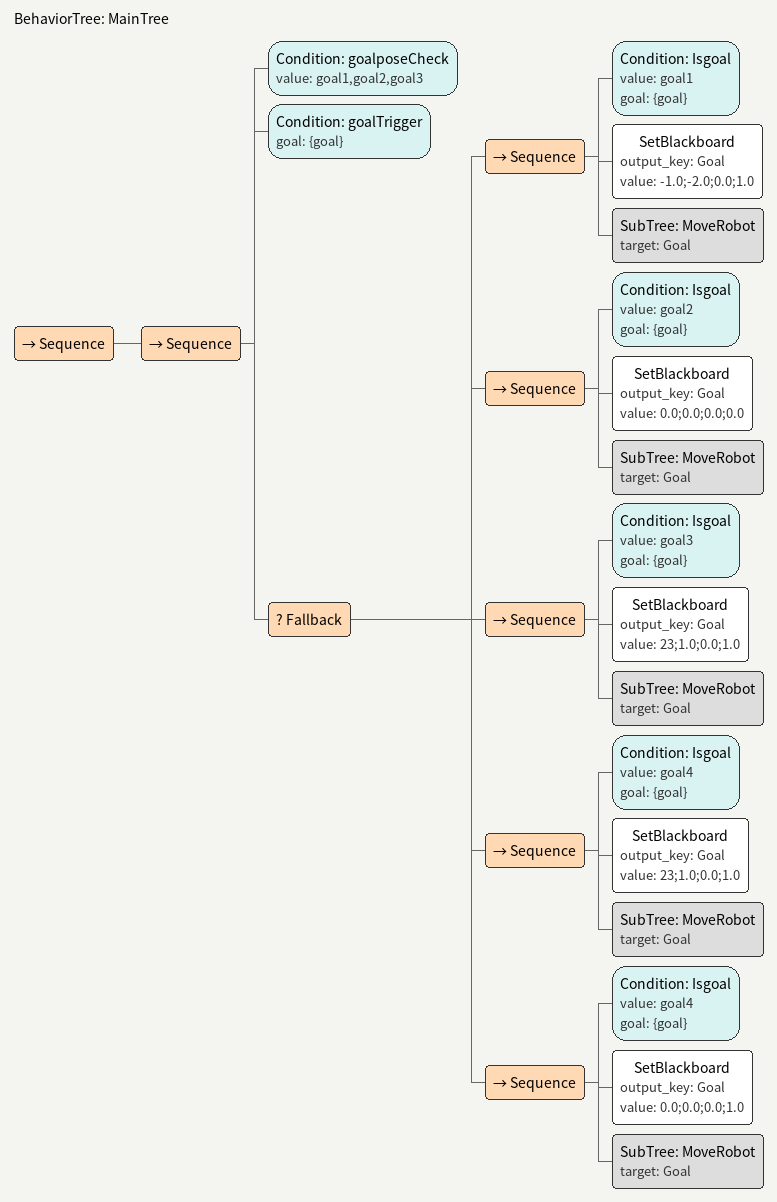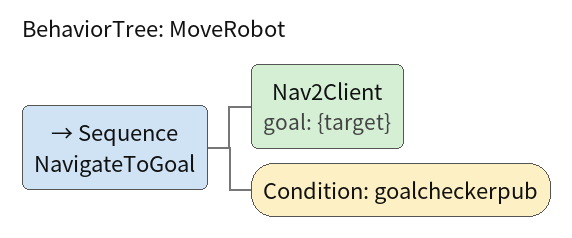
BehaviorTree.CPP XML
<?xml version="1.0" encoding="UTF-8"?>
<root main_tree_to_execute="MainTree">

    <BehaviorTree ID="MainTree">
        <Sequence>

                <Sequence>

                    <Condition ID="goalposeCheck" value="goal1,goal2,goal3" />
                    <Condition ID="goalTrigger" goal="{goal}" />

                    <Fallback>
                        <Sequence>
                            <Condition ID="Isgoal" value="goal1" goal="{goal}" /> #응급실
                            <SetBlackboard output_key="Goal" value="-1.0;-2.0;0.0;1.0" />
                            <SubTree ID="MoveRobot" target="Goal" />
                        </Sequence>
                        <Sequence>
                            <Condition ID="Isgoal" value="goal2" goal="{goal}" /> #수납
                            <SetBlackboard output_key="Goal" value="0.0;0.0;0.0;0.0" />
                            <SubTree ID="MoveRobot" target="Goal" />
                        </Sequence>
                        <Sequence>
                            <Condition ID="Isgoal" value="goal3" goal="{goal}" /> #편의점
                            <SetBlackboard output_key="Goal" value="23;1.0;0.0;1.0" />
                            <SubTree ID="MoveRobot" target="Goal" />
                        </Sequence>
                        <Sequence>
                            <Condition ID="Isgoal" value="goal4" goal="{goal}" /> #화장실
                            <SetBlackboard output_key="Goal" value="23;1.0;0.0;1.0" />
                            <SubTree ID="MoveRobot" target="Goal" />
                        </Sequence>
                        <Sequence>
                            <Condition ID="Isgoal" value="goal4" goal="{goal}" /> #Origin
                            <SetBlackboard output_key="Goal" value="0.0;0.0;0.0;1.0" />
                            <SubTree ID="MoveRobot" target="Goal" />
                        </Sequence>
                    </Fallback>

                </Sequence>

        </Sequence>
    </BehaviorTree>

    <BehaviorTree ID="MoveRobot">
        <Sequence name="NavigateToGoal">
            <Nav2Client goal="{target}" />
            <Condition ID="goalcheckerpub" />

        </Sequence>
    </BehaviorTree>

</root>
